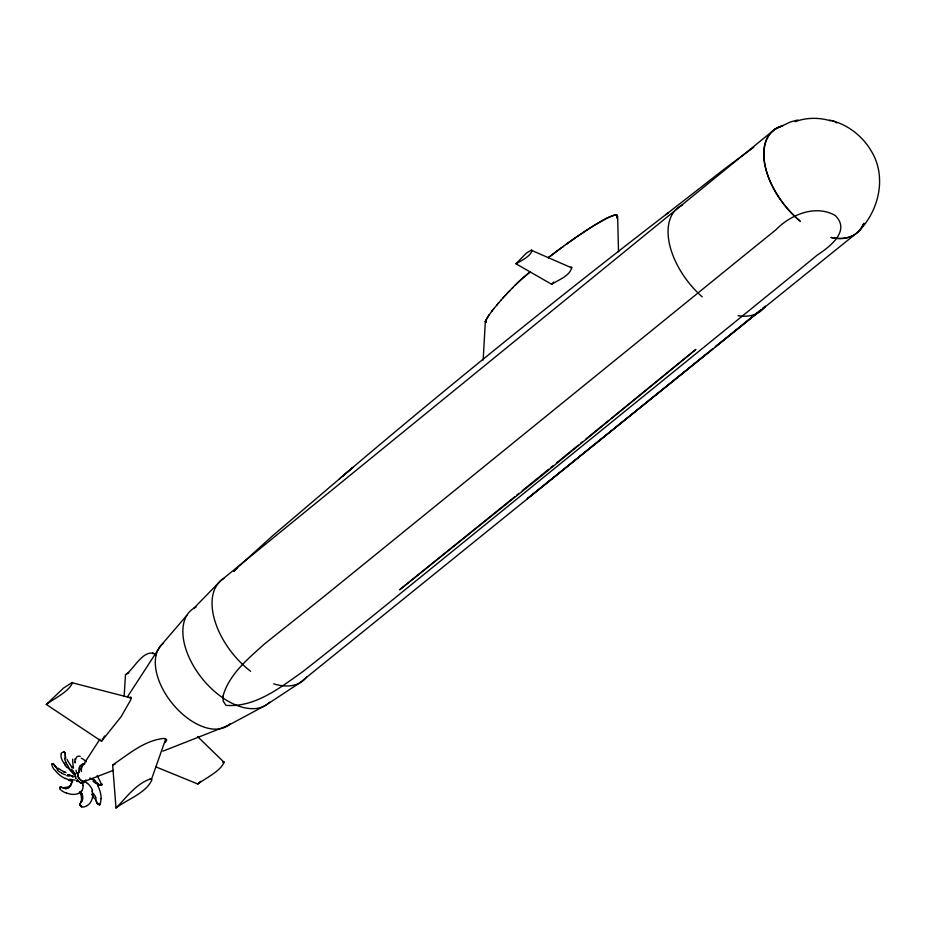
<?xml version="1.0" encoding="UTF-8"?>
<svg xmlns="http://www.w3.org/2000/svg" width="926" height="926" viewBox="0 0 926 926"><rect width="100%" height="100%" fill="white"/><g stroke="black" fill="none" stroke-linecap="round" stroke-linejoin="round"><path stroke-width="1.39" d="M65.352 755.327L65.26 753.833A1.933 1.088 70.1 0 0 65.075 753.174L64.311 752.097M65.341 755.778L65.572 758.614L65.202 753.88A1.898 0.938 70 0 0 65.063 753.278M60.178 788.373L60.016 788.176A1.192 0.637 47.8 0 1 59.924 787.748L60.167 787.077A1.898 0.648 42.7 0 1 60.41 787.042L64.947 788.142M483.175 360.052L485.34 321.345L488.534 315.743M124.142 696.097L125.496 674.707C133.668 669.799 144.109 646.799 156.39 654.717M79.902 804.844A1.898 0.972 31.4 0 1 79.775 804.451L81.581 801.152L79.752 804.196M74.774 760.177L75.156 758.625M92.762 796.835L92.843 793.918M617.295 218.108L617.086 215.121L617.202 218.304M531.975 250.17C531.408 255.9 521.361 260.634 515.956 263.771L551.676 284.294C558.158 279.999 570.323 275.798 571.689 267.371M70.526 785.966A26.449 14.503 22.8 0 0 71.198 784.195L72.147 781.139L71.626 783.164M72.541 682.52C69.45 691.375 54.518 698.297 46.3 704.431L101.524 741.275L121.179 716.608L130.786 699.767A5.926 1.875 -74.1 0 0 131.11 697.984A5.95 1.887 -74.1 0 0 130.821 697.22M224.034 762.086C221.187 770.791 205.989 777.921 197.805 784.021L155.684 766.797M153.01 653.791L152.64 652.61M151.517 779.264L165.719 738.96A16.61 8.01 10 0 0 164.562 738.647L164.122 738.543A1.979 0.949 10 0 0 163.497 738.462C144.039 740.592 128.251 754.482 112.648 765.003L116.005 807.993C127.244 799.265 146.007 793.258 151.933 779.773A8.623 5.649 -0.9 0 0 151.517 779.264A4.433 2.905 -0.9 0 0 150.024 779.044M53.558 764.112L52.736 763.788A1.204 0.66 63.5 0 0 52.527 763.927L52.446 764.019A1.482 0.857 35.3 0 0 52.4 764.239L52.412 764.344M101.524 741.275L104.545 735.973M487.666 317.051L485.652 320.755A6.632 4.341 -0.9 0 0 485.386 321.75L485.814 321.924A6.957 4.549 -0.9 0 0 486.289 321.831M77.981 772.99L99.973 739.122M487.724 316.958L491.741 311.333M127.464 696.803L160.441 646.093L186.809 615.396M488.592 315.65L489.206 314.759M81.65 791.012L82.032 790.434A24.377 15.013 7.9 0 0 83.085 785.155M859.849 230.111C879.48 209.207 886.795 175.79 871.007 150.602C862.129 135.601 846.792 123.829 829.673 120.16M491.579 311.495L493.743 308.728M70.33 785.873L70.168 786.093A15.244 8.797 34.2 0 1 68.709 787.829M491.938 311.032L492.655 310.094M493.489 309.087L501.336 299.758M496.533 305.36L497.112 304.689M498.061 303.566L498.674 302.86M99.811 804.59L99.626 804.625A1.366 0.914 64.3 0 0 99.915 804.474L100.008 804.358M501.151 300.024L503.327 297.547M116.005 807.993C126.33 797.668 135.694 784.114 150.024 779.102M515.956 263.771L526.281 253.18L531.582 249.962M503.154 297.802L504.207 296.633M551.676 284.294L553.736 282.036M504.126 296.667L506.626 294.028M99.927 804.439L99.904 804.462A1.482 0.938 66.2 0 1 99.742 804.59L99.476 804.949M505.145 295.614L505.793 294.919M506.568 294.028L508.212 292.28M165.326 742.536L166.611 740.14M508.015 292.547L509.879 290.544M508.374 292.176L509.115 291.401M509.682 290.81L512.946 287.477M193.858 608.243L220.828 580.602L775.016 129.119L790.619 121.919L797.888 119.986M512.414 287.94L513.386 287.025M46.3 704.431L63.593 688.03L72.216 682.427M197.805 784.021L200.514 781.312M513.698 286.655L516.812 283.645M514.995 285.358L518.051 282.384M239.406 565.89L272.452 535.934L352.806 467.526L339.356 478.835M517.09 283.379L518.942 281.527M234.104 571.157L237.044 568.309M233.838 571.354L237.982 567.395M518.224 282.28L521.824 278.923A112.092 73.397 -0.9 0 1 523.584 277.383L530.158 271.92M519.15 281.4L519.822 280.775M520.18 280.439L520.956 279.721M521.199 279.432L529.209 272.684M342.701 476.022C449.122 385.552 557.799 297.721 668.503 212.54L665.863 214.601L725.776 167.953L753.764 147.269M608.972 420.265L586.042 438.901M611.148 418.494L695.889 349.415L540.923 476.346L399.581 589.827L514.509 496.961M522.252 490.687L538.828 477.249M539.927 476.346L548.759 469.181M550.97 467.399L553.181 465.604M556.491 462.919L558.691 461.125M559.79 460.234L578.38 445.128M580.567 443.357L582.755 441.575M712.719 349.009L299.48 683.064L265.623 705.323L227.912 725.579L162.907 751.16M714.953 347.192L760.825 309.967L715.891 346.266M516.731 495.167L518.942 493.373M708.031 352.621L527.264 498.732L854.837 234.567M710.277 350.804L712.522 348.986M129.64 697.753L130.624 697.232M548.354 257.59L552.637 254.395M548.319 257.694L551.85 254.997M552.255 254.627L556.931 251.166M553.239 253.886L554.882 252.705M555.195 252.404L558.853 249.742M557.174 250.934L560.658 248.411M559.154 249.464L561.793 247.566M561.144 247.994L562.904 246.756M562.14 247.265L563.436 246.362M563.135 246.536L566.978 243.793M566.145 244.348L567.927 243.11M567.14 243.619L568.853 242.438M568.159 242.901L569.756 241.802M569.166 242.172L573.148 239.394M570.196 241.489L571.909 240.262M573.946 238.827L572.21 240.008M573.229 239.29L576.979 236.709M574.34 238.549L575.115 238.017M575.278 237.855L578.762 235.482M577.349 236.454L578.067 235.968M80.296 792.343L78.131 793.489M579.109 235.239L579.792 234.776M578.368 235.713L594.156 225.365M581.447 233.641L580.799 234.093M582.72 232.785L582.095 233.213M583.033 232.576L585.139 231.164M585.44 230.968L586.586 230.215M586.679 230.111L601.668 220.805A71.024 46.508 -0.9 0 1 606.611 218.223L614.1 215.272L617.086 215.133L614.389 215.11L609.539 216.846L594.608 225.087M128.807 672.716L125.496 674.707M84.729 781.88L83.942 782.262M86.951 805.701L87.148 805.608A18.323 13.219 62.5 0 0 92.588 796.754M222.68 762.295L223.722 762.017M99.267 804.532A1.204 0.625 39.1 0 0 99.58 804.578L99.742 804.59A1.192 0.752 47.2 0 1 99.279 804.682M85.169 781.197L113.354 770.328M795.272 121.665C806.604 117.347 819.325 117.405 830.865 120.878M100.807 785.306L101.698 784.808A1.204 0.787 39.3 0 0 101.837 784.53L101.825 784.403A1.366 0.718 64.7 0 0 101.767 784.09L101.733 783.986M112.648 765.003L114.963 764.251M84.706 763.753L82.298 764.344L84.81 763.73M99.441 785.017L95.54 782.042L100.205 785.329A1.898 1.505 51.8 0 0 100.772 785.317L101.675 784.82A1.192 0.764 52 0 0 101.733 784.507L101.779 784.403A1.482 0.706 63.4 0 0 101.721 784.033L101.744 784.079M570.509 267.244L571.377 267.174M83.132 782.528L81.199 782.887M81.268 782.875L81.083 783.107M486.451 321.959L485.34 321.692M78.525 781.058L78.316 781.324M63.57 751.808L63.987 751.866A1.204 0.81 61.3 0 1 64.357 752.005M63.651 751.808L63.628 751.796A1.482 0.648 41.4 0 1 63.871 751.843L64.172 751.785M76.951 781.139L77.749 781.116L76.453 780.792M64.913 788.2L61.857 787.47M63.744 751.808L63.987 751.889A1.192 0.66 55.9 0 1 64.288 752.155M100.251 785.306L99.614 785.109M81.604 806.488L81.523 806.465A1.482 1.088 56.4 0 1 81.21 806.338L81.291 806.407M71.452 780.514L70.608 780.317M81.476 806.453L81.523 806.465A1.366 1.007 51.9 0 1 81.175 806.303L80.006 804.925L80.62 805.84A1.192 0.695 45.5 0 0 81.025 806.303L81.025 806.199M72.76 682.902L131.145 697.961M68.732 774.842L73.559 776.289M832.185 120.542L834.558 121.642M67.644 774.622L73.108 776.474M61.672 787.343L60.387 786.996A1.933 0.66 47.5 0 0 60.121 787.169L60.167 788.269A1.482 1.053 40.8 0 0 60.352 788.582L60.468 788.686M68.258 779.599L65.352 778.349M81.257 782.644L82.391 783.118M532.126 250.599L571.898 267.95M79.798 782.03L78.386 781.359M98.087 804.15L99.29 804.601L98.029 804.057A1.898 1.354 32.4 0 1 97.519 803.733L95.193 798.432L96.709 802.622M836.039 122.44L836.861 122.903M53.442 764.112L52.713 763.811A1.192 0.613 52.3 0 0 52.493 763.915M74.717 776.335L75.33 776.902M93.92 780.56L94.672 781.185M64.345 752.074L65.005 753.208M85.481 760.501L85.643 760.674A1.447 0.602 56.3 0 1 85.863 760.894L86.222 761.288M84.949 781.289L87.229 783.535M57.771 769.274L54.009 764.587A1.898 0.637 58.2 0 0 53.569 764.193M197.493 736.483L224.266 762.492M57.817 769.217L55.097 766.045M85.643 760.674L85.944 761.045A1.204 0.868 49.6 0 1 86.211 761.427L86.199 761.623M75.92 776.694L74.96 775.641M60.329 788.535L60.398 788.616A1.366 0.938 38.5 0 1 60.144 788.246L59.715 787.841M73.767 774.344L71.753 772.11M71.152 771.427L67.552 767.365M85.748 760.79L85.933 761.056A1.192 0.729 55.9 0 1 86.049 761.45L86.164 761.647M53.858 764.517L54.877 765.871M77.263 779.356L78.201 780.595M65.804 765.281L64.021 762.839M72.564 770.432L75.562 774.564M96.466 783.13L98.202 785.885M71.557 769.251L75.307 774.587M96.975 803.004L97.543 803.71A1.933 1.262 32 0 0 98.11 804.092M92.033 790.457L92.357 791.394M101.791 784.391L101.941 784.947M76.696 773.291L76.059 770.258M82.541 783.107L82.877 785.155M79.786 804.358L79.798 804.462A1.933 0.891 35.1 0 0 80.053 804.972M74.844 762.677L74.786 761.913M617.63 216.209L618.522 251.756M86.014 780.097A5.521 3.206 50.9 0 1 79.509 778.905A5.336 3.102 50.9 0 1 79.138 772.296M79.289 772.076A5.521 3.206 50.9 0 0 79.509 778.905A5.336 3.102 50.9 0 0 85.794 780.201M230.261 723.565A52.296 30.373 50.9 0 1 173.243 704.617A52.296 30.373 50.9 0 1 163.034 643.57M269.547 702.197A60.479 35.119 50.9 0 1 200.896 676.929A60.479 35.119 50.9 0 1 196.092 607.051M306.703 676.987A64.785 37.619 50.9 0 1 273.691 683.828M250.61 671.292A64.785 37.619 50.9 0 1 223.837 578.38M764.783 307.015A66.197 38.441 50.9 0 1 738.057 315.685M702.209 296.852A66.197 38.441 50.9 0 1 682.566 204.959M863.912 223.247A66.197 38.441 50.9 0 1 830.911 237.519M800.458 221.464A66.197 38.441 50.9 0 1 764.737 164.296A66.197 38.441 50.9 0 1 782.713 125.786M863.24 224.381A66.012 38.336 50.9 0 1 831.363 237.473M799.624 220.619A66.012 38.336 50.9 0 1 764.783 163.867A66.012 38.336 50.9 0 1 782.806 125.936M165.708 738.96A16.668 8.033 10 0 1 166.286 739.55L166.472 739.781A1.991 0.961 10 0 1 166.611 740.106M72.622 781.301A5.521 3.206 50.9 0 1 72.263 780.294M72.714 777.122A5.521 3.206 50.9 0 1 73.501 776.648M84.127 782.482A6.632 4.422 16.5 0 1 83.34 782.771M81.581 783.164A12.408 3.912 -0.2 0 1 81.141 783.222M86.882 805.608A11.401 8.531 54.1 0 1 81.361 806.974M92.091 791.429A13.358 11.089 41 0 1 92.623 793.895M87.53 783.257A24.377 22.108 21.9 0 1 92.623 790.237M80.805 791.371A24.551 20.21 25.1 0 1 81.882 793.895M82.09 793.918A13.323 10.221 33.2 0 1 81.986 801.372M81.395 797.159A11.135 7.269 53.1 0 1 81.245 800.978M80.608 794.091A15.244 11.008 39.7 0 1 81.534 797.251M79.509 791.788A26.449 20.985 28.6 0 1 80.504 793.744M80.724 782.898A6.632 2.269 25.2 0 1 79.659 782.424M77.599 781.347A12.408 1.586 27.7 0 1 78.12 781.602M66.186 792.945A11.401 8.01 38.6 0 1 59.6 788.79M78.178 793.559A18.323 13.751 45.3 0 1 66.406 792.887M81.731 791.059A13.358 8.809 24.1 0 1 80.481 792.482M71.418 783.28A35.639 19.411 10.9 0 1 70.758 784.542M70.908 784.565A24.551 13.543 18.6 0 1 69.844 785.861A13.323 7.454 27.2 0 1 64.542 787.494M68.478 787.656A11.135 7.153 46.8 0 1 65.202 788.859M83.398 781.544A12.408 10.093 -14.7 0 1 83.027 782.1M100.888 798.86A11.401 7.477 66.2 0 1 99.684 804.451M97.982 786.035A18.323 10.51 67.8 0 1 101.177 798.629M94.521 781.451A13.358 10.452 71.5 0 1 96.235 783.373M89.706 778.06A24.377 21.367 86.8 0 1 94.163 780.016M92.855 793.015A13.323 10.788 59.6 0 1 96.13 798.131M91.998 794.716A11.135 6.76 57.4 0 1 94.371 798.606M91.755 794.265A15.244 11.413 56.8 0 1 92.044 794.601M75.816 778.129A6.632 0.972 45.8 0 1 75.504 777.585M75.793 778.002A12.408 2.269 65.7 0 1 76.059 778.361M54.252 769.599A11.401 6.32 35.1 0 1 51.787 763.811M65.295 778.604A18.323 11.714 34.4 0 1 54.692 769.772M71.047 780.942A13.358 5.324 30.1 0 1 68.536 780.259M75.156 780.051A24.377 5.429 22.4 0 1 69.763 779.16M65.943 772.562A35.639 6.413 27.5 0 1 64.322 771.983M65.422 772.4A24.551 6.274 32.3 0 1 63.5 771.624M64.056 771.74A13.323 4.572 37.4 0 1 58.338 768.302M53.419 764.008A1.933 0.752 61.7 0 1 53.87 764.413M61.857 773.071A11.135 6.494 44.1 0 1 57.192 769.992M65.468 774.773A15.244 6.436 40.8 0 1 62.123 773.442M69.184 776.243A26.449 7.721 35.2 0 1 66.73 775.594M98.388 778.187A11.401 5.649 65 0 1 101.119 784.183M97.103 775.757A18.323 7.674 60.9 0 1 98.422 777.655M92.982 779.923A13.323 8.716 74.9 0 1 95.714 780.988M100.795 785.283A1.933 1.493 45.1 0 1 100.205 785.294M93.075 781.475A11.135 5.996 56.7 0 1 95.355 782.945M61.174 753.718A11.401 4.723 42.7 0 1 64.068 752.213M63.674 762.816A18.323 8.635 37.2 0 1 61.255 753.972M66.95 767.527A13.358 3.253 46.9 0 1 64.878 765.026M72.425 767.897A35.639 1.655 53.9 0 1 71.603 766.774M71.927 767.272A24.551 3.866 54.4 0 1 70.654 765.501M70.55 765.177A13.323 3.739 54.5 0 1 67.112 759.47M66.267 762.793A11.135 5.787 46.5 0 1 64.577 758.186M68.374 766.439A15.244 5.706 53.2 0 1 65.954 762.503M70.955 770.571A26.449 5.764 55.1 0 1 68.374 766.96M80.273 766.033A11.135 5.568 51.9 0 1 82.414 764.54A13.323 5.579 69.8 0 0 81.511 770.073M79.404 768.221A15.244 7.165 64.4 0 1 80.18 765.744M78.907 770.328A26.449 10.082 73 0 1 79.104 767.92M73.524 768.21A24.377 7.095 72.7 0 1 72.726 759.158M75.411 762.758A13.358 3.507 69.9 0 1 75.272 760.975M75.782 759.274A18.323 6.864 54.3 0 1 80.261 756.345M81.233 758.186A11.401 4.85 53.8 0 1 85.69 761.241M78.004 773.58A6.632 3.496 83.8 0 1 78.397 773.997M81.395 771.601A24.551 8.149 75 0 1 81.384 770.525M222.934 696.248L223.247 701.132L225.898 705.346C255.09 707.8 280.52 687.37 303.196 671.362C329.262 650.828 355.214 630.143 381.003 609.273L757.757 303.52C777.562 287.407 797.46 271.399 817.16 255.159C829.569 246.941 851.006 230.956 835.206 215.469C815.459 204.218 790.538 214.682 775.733 229.926C748.949 251.594 722.187 273.297 695.461 295.024L341.694 582.141C315.998 603.092 289.919 623.568 264.06 644.311C247.809 658.988 229.069 674.394 222.934 696.248M72.251 780.687L72.251 780.687M765.293 306.332L763.059 308.15L765.293 306.332"/></g></svg>
